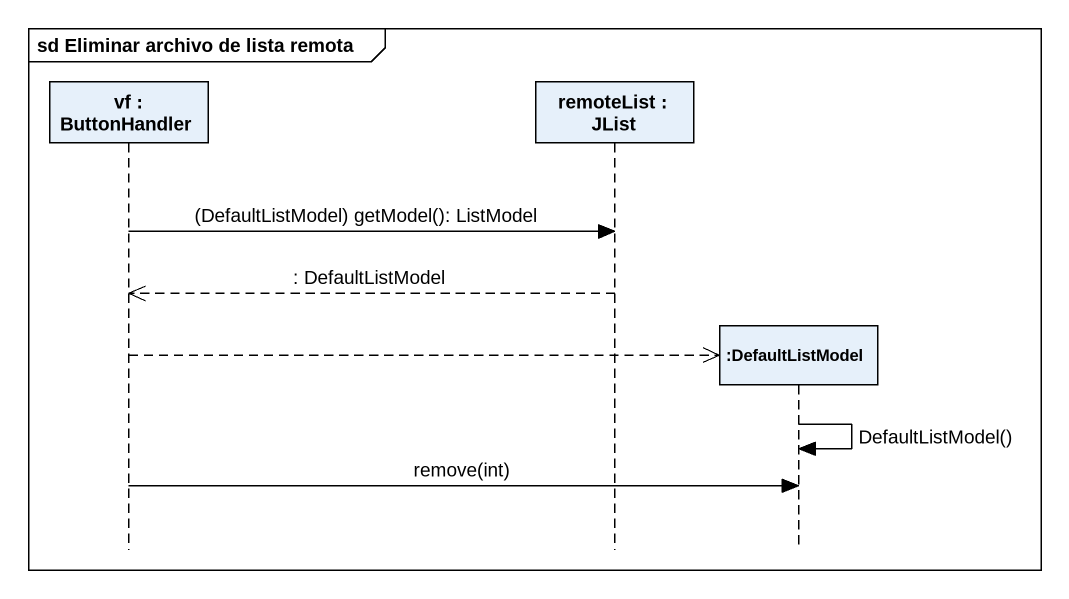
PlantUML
@startuml
mainframe sd Eliminar archivo de lista remota
hide footbox
participant "vf : ButtonHandler" as vf
participant "remoteList : JList" as remoteList
participant ":DefaultListModel" as DefaultListModel

vf -> remoteList : (DefaultListModel) getModel(): ListModel
remoteList -->> vf : : DefaultListModel
vf -->> DefaultListModel **
DefaultListModel -> DefaultListModel : DefaultListModel()
vf -> DefaultListModel : remove(int)
@enduml
